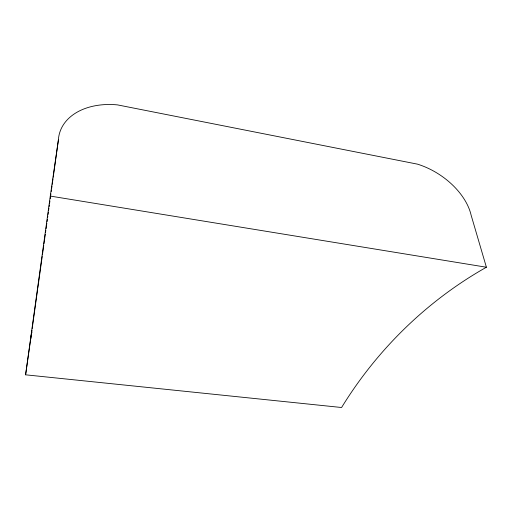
<?xml version="1.0" encoding="UTF-8"?>
<svg xmlns="http://www.w3.org/2000/svg" width="512" height="512" viewBox="0 0 512 512"><rect width="100%" height="100%" fill="white"/><g stroke="black" fill="none" stroke-linecap="round" stroke-linejoin="round"><path stroke-width="0.77" d="M50.285 196.077L25.6 374.816L341.587 407.507C377.107 349.574 427.155 300.634 486.4 267.232L471.117 215.162A58.035 36.512 33.4 0 0 417.44 164.141L117.51 104.89A64.909 44.845 16.2 0 0 58.387 140L50.285 196.077L486.4 267.232M25.6 374.816L31.968 330.157M32.186 328.57L37.581 289.747M37.805 288.166L42.208 256.474M42.426 254.886L43.75 245.376M43.968 243.795L45.286 234.285M45.51 232.698L45.837 230.323M46.061 228.736L46.829 223.194M47.053 221.606L47.379 219.232M47.603 217.645L47.821 216.064M48.038 214.477L48.371 212.102M48.589 210.515L48.922 208.141M49.139 206.554L49.363 204.966M49.581 203.386L49.914 201.005M50.24 198.63L50.464 197.043M50.682 195.462L50.906 193.875M51.232 191.501L51.456 189.914M51.674 188.333L52.006 185.952M52.224 184.371L52.442 182.784M52.666 181.197L52.992 178.822M53.216 177.235L58.387 140M30.758 338.874A46.144 39.2 8.9 0 1 31.475 334.022M31.635 333.338A46.144 39.2 8.9 0 1 32 331.987"/></g></svg>
